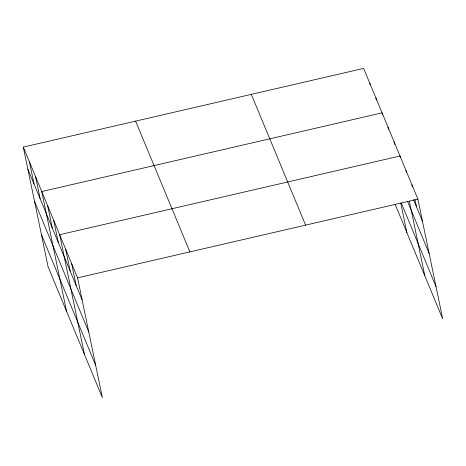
<?xml version="1.0" encoding="UTF-8"?>
<svg xmlns="http://www.w3.org/2000/svg" width="466" height="466" viewBox="0 0 466 466"><rect width="100%" height="100%" fill="white"/><g stroke="black" fill="none" stroke-linecap="round" stroke-linejoin="round"><path stroke-width="0.7" d="M23.3 147.093L77.566 277.858L102.363 397.603L48.097 266.843L23.3 147.093L363.637 68.397L417.903 199.157L442.7 318.907L395.121 204.254M77.566 277.858L417.903 199.157M413.517 199.646L422.47 221.222M407.441 201.155L429.145 253.457M401.296 202.984L436.025 286.672M251.325 94.365L305.591 225.13M135.612 121.125L189.878 251.885M27.867 169.158L82.133 299.923M34.548 201.394L88.808 332.159M41.422 234.608L95.687 365.367M411.932 184.775L412.375 186.907M415.025 199.722L416.499 206.84M405.962 170.387L406.404 172.525M400.288 157.426L399.991 156.005L59.66 234.707L84.457 354.451M409.352 201.195L424.794 275.755M394.026 141.623L394.615 144.472M388.056 127.235L388.498 129.373M382.528 114.991L382.085 112.854L41.748 191.555L66.551 311.3M400.789 203.17L406.882 232.604M375.934 98.035L376.377 100.173M369.788 83.216L370.08 84.637M71.595 263.471L76.168 285.536M65.624 249.089L70.197 271.154M53.689 220.319L58.256 242.384M47.718 205.937L52.291 228.002M35.602 176.73L40.169 198.796M29.451 161.912L34.018 183.977"/></g></svg>
